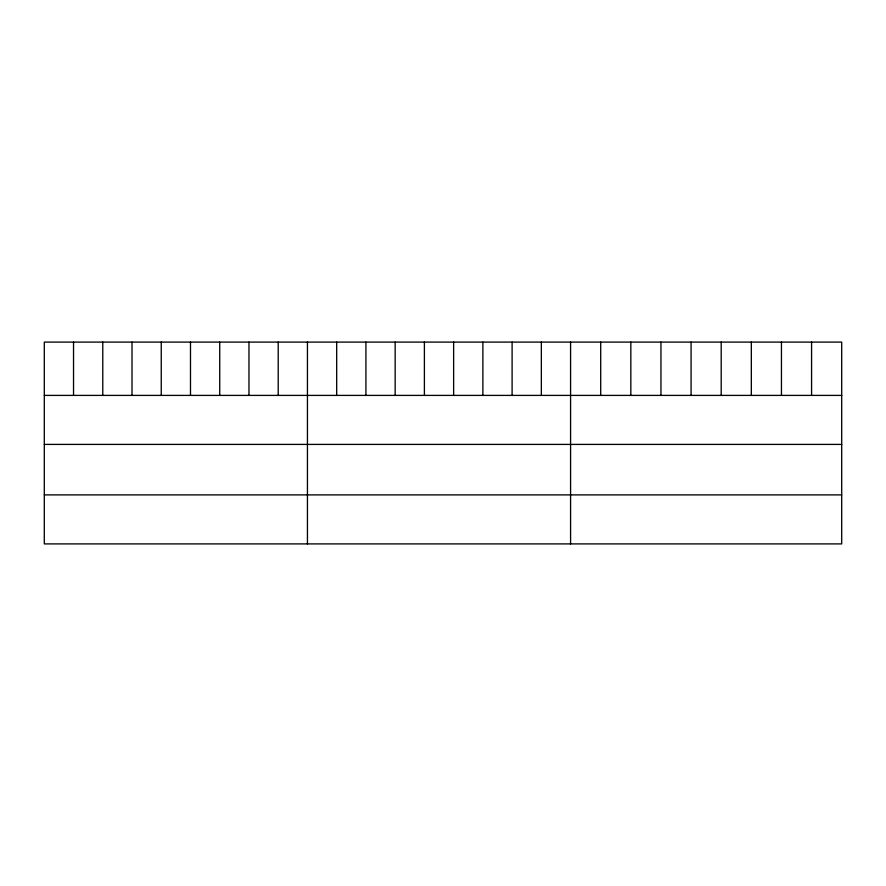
<?xml version="1.0" encoding="UTF-8"?>
<svg xmlns="http://www.w3.org/2000/svg" width="886" height="886" viewBox="0 0 886 886"><rect width="100%" height="100%" fill="white"/><g stroke="black" fill="none" stroke-linecap="round" stroke-linejoin="round"><path stroke-width="1.33" d="M841.7 395.4L841.7 543.904L44.3 543.904L44.3 342.096L841.7 342.096L841.7 395.4L44.3 395.4M44.3 444.407L841.7 444.407M44.3 494.897L841.7 494.897M811.576 342.096L811.576 395.4M781.452 342.096L781.452 395.4M751.328 342.096L751.328 395.4M721.204 342.096L721.204 395.4M691.08 342.096L691.08 395.4M660.956 342.096L660.956 395.4M630.832 342.096L630.832 395.4M600.708 342.096L600.708 395.4M570.584 342.096L570.584 543.904M541.346 342.096L541.346 395.4M512.108 342.096L512.108 395.4M482.87 342.096L482.87 395.4M453.632 342.096L453.632 395.4M424.394 342.096L424.394 395.4M395.156 342.096L395.156 395.4M365.918 342.096L365.918 395.4M336.68 342.096L336.68 395.4M307.442 342.096L307.442 543.904M278.204 342.096L278.204 395.4M248.966 342.096L248.966 395.4M219.728 342.096L219.728 395.4M190.49 342.096L190.49 395.4M161.252 342.096L161.252 395.4M132.014 342.096L132.014 395.4M102.776 342.096L102.776 395.4M73.538 342.096L73.538 395.4"/></g></svg>
